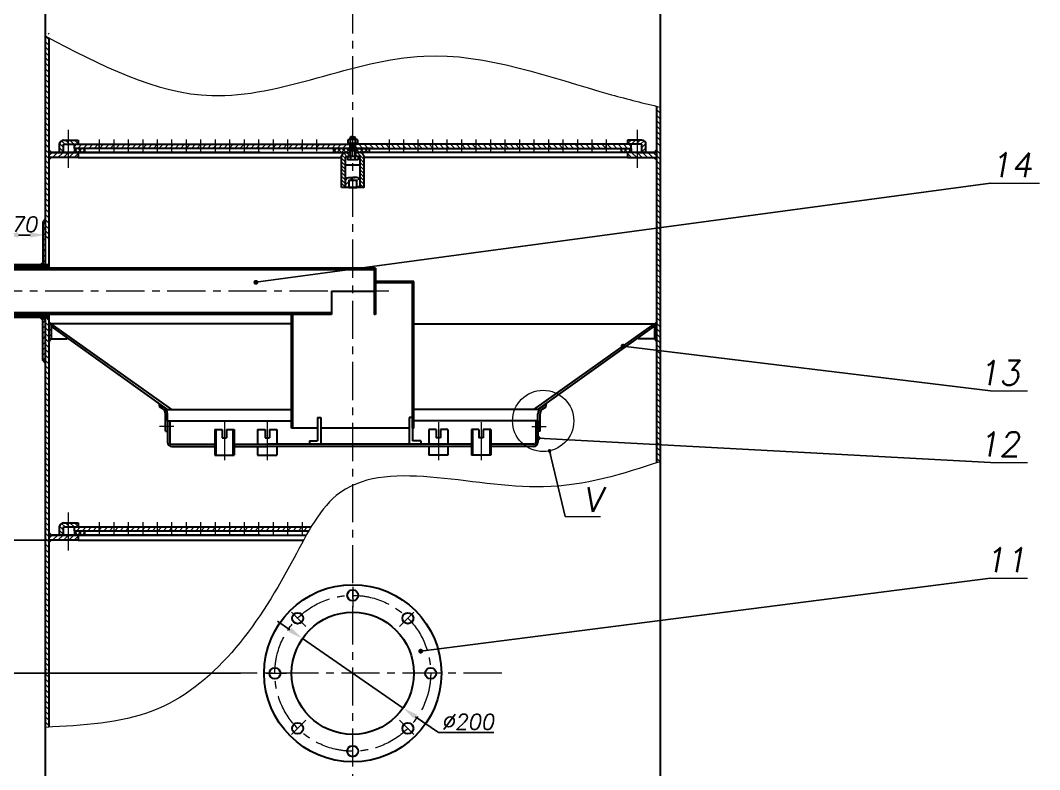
# Model space of a CAD drawing. Header units: inches. Extents: x -9 to 5931, y 0 to 8400.
# Drawn here: x 884 to 2551, y 3880 to 5106 of the extents above; entities that cross this region are included whole.
import ezdxf

# ---------------------------------------------------------------- set-up
doc = ezdxf.new("R2010")
doc.units = ezdxf.units.IN
doc.header["$LTSCALE"] = 50
doc.header["$MEASUREMENT"] = 0
doc.linetypes.add('CENTER', pattern=[2, 1.25, -0.25, 0.25, -0.25])
for name, color, linetype, lineweight in [('Dam', 2, 'Continuous', 30), ('kthuoc', 3, 'Continuous', 13), ('manh', 4, 'Continuous', 13), ('Net manh', 3, 'Continuous', 13), ('Tam', 1, 'CENTER', 13), ('Tam dut', 1, 'CENTER', 13)]:
    doc.layers.add(name, color=color, linetype=linetype, lineweight=lineweight)
doc.styles.add('chu2.5', font='txt.shx', dxfattribs={"oblique": 10, "height": 25})
doc.dimstyles.new('kichthuoc2.5', dxfattribs={"dimtxt": 25, "dimasz": 25, "dimexe": 4, "dimexo": 0, "dimgap": 5, "dimtad": 1, "dimtoh": 1, "dimdec": 0, "dimzin": 0, "dimdsep": 46, "dimtxsty": 'chu2.5', "dimcen": 5, "dimclrd": 256, "dimclre": 256, "dimclrt": 256, "dimadec": 0, "dimazin": 0, "dimtfac": 1, "dimtdec": 0, "dimtmove": 0, "dimatfit": 0, "dimfxl": 0, "dimtolj": 1, "dimtzin": 0, "dimarcsym": 0})
pattern_1 = [(225, (-15381.009, 11891.6755), (4.4194174, -4.4194174), [])]
pattern_2 = [(135, (-15381.009, -2565.664), (4.4194174, 4.4194174), [])]
pattern_3 = [(45, (-19518.5715, -2565.6638), (1.23743687, -1.23743687), [])]
pattern_4 = [(45, (-19618.5715, -2565.6638), (1.23743687, -1.23743687), [])]
pattern_5 = [(135, (-224.556, 1121.178), (-4.419417, -4.419417), [])]
pattern_6 = [(45, (-224.556, -1626.642), (-4.4194174, 4.4194174), [])]

# ---------------------------------------------------------------- blocks, each defined once
blk = doc.blocks.new('*D29')
at = {"layer": 'DEFPOINTS', "color": 0}
for p in [(609.1, 5274), (910.5, 5274), (636.1, 4663)]:
    blk.add_point(p, dxfattribs=at)
at = {"layer": 'Net manh', "lineweight": -2}
for p, q in [((910.5, 5274), (605.1, 5274)), ((609.1, 4688), (609.1, 5249)), ((636.1, 4663), (605.1, 4663))]:
    blk.add_line(p, q, dxfattribs=at)
at = {"layer": 'Net manh'}
for points in [[(604.9, 5249), (613.3, 5249), (609.1, 5274)], [(604.9, 4688), (613.3, 4688), (609.1, 4663)]]:
    blk.add_solid(points, dxfattribs=at)
at = {"layer": 'Net manh', "insert": (591.6, 4968.5), "char_height": 25, "attachment_point": 5, "rotation": 90, "style": 'chu2.5'}
blk.add_mtext('\\A1;600', dxfattribs=at)
blk = doc.blocks.new('*D9')
at = {"layer": 'DEFPOINTS', "color": 0}
for p in [(650.3, 4663), (609.1, 4255.8), (945.4, 4255.8)]:
    blk.add_point(p, dxfattribs=at)
at = {"layer": 'Net manh', "lineweight": -2}
for p, q in [((650.3, 4663), (605.1, 4663)), ((609.1, 4638), (609.1, 4280.8)), ((945.4, 4255.8), (605.1, 4255.8))]:
    blk.add_line(p, q, dxfattribs=at)
at = {"layer": 'Net manh'}
for points in [[(604.9, 4638), (613.3, 4638), (609.1, 4663)], [(604.9, 4280.8), (613.3, 4280.8), (609.1, 4255.8)]]:
    blk.add_solid(points, dxfattribs=at)
at = {"layer": 'Net manh', "insert": (591.6, 4459.4), "char_height": 25, "attachment_point": 5, "rotation": 90, "style": 'chu2.5'}
blk.add_mtext('\\A1;500', dxfattribs=at)
blk = doc.blocks.new('*D6')
at = {"layer": 'DEFPOINTS', "color": 0}
for p in [(912.7, 4702.9), (693.5, 4623.1), (919.9, 4623.1)]:
    blk.add_point(p, dxfattribs=at)
at = {"layer": 'Net manh', "lineweight": -2}
for p, q in [((912.7, 4702.9), (689.5, 4702.9)), ((693.5, 4677.9), (693.5, 4648.1)), ((919.9, 4623.1), (689.5, 4623.1))]:
    blk.add_line(p, q, dxfattribs=at)
at = {"layer": 'Net manh'}
for points in [[(689.3, 4677.9), (697.7, 4677.9), (693.5, 4702.9)], [(689.3, 4648.1), (697.7, 4648.1), (693.5, 4623.1)]]:
    blk.add_solid(points, dxfattribs=at)
at = {"layer": 'Net manh', "insert": (676, 4656), "char_height": 25, "attachment_point": 5, "rotation": 90, "style": 'chu2.5'}
blk.add_mtext('\\A1;%%c80', dxfattribs=at)
blk = doc.blocks.new('*D34')
at = {"layer": 'DEFPOINTS', "color": 0}
for p in [(924.7, 4755.1), (855.6, 4751.2), (924.7, 4740)]:
    blk.add_point(p, dxfattribs=at)
at = {"layer": 'Net manh', "lineweight": -2}
for p, q in [((855.6, 4751.2), (855.6, 4759.1)), ((880.6, 4755.1), (899.7, 4755.1)), ((924.7, 4740), (924.7, 4759.1))]:
    blk.add_line(p, q, dxfattribs=at)
at = {"layer": 'Net manh'}
for points in [[(880.6, 4759.3), (880.6, 4751), (855.6, 4755.1)], [(899.7, 4759.3), (899.7, 4751), (924.7, 4755.1)]]:
    blk.add_solid(points, dxfattribs=at)
at = {"layer": 'Net manh', "insert": (890.1, 4772.6), "char_height": 25, "attachment_point": 5, "style": 'chu2.5'}
blk.add_mtext('\\A1;70', dxfattribs=at)
blk = doc.blocks.new('*D42')
at = {"layer": 'DEFPOINTS', "color": 0}
for p in [(1345.4, 4094.7), (1510, 3981)]:
    blk.add_point(p, dxfattribs=at)
at = {"layer": 'kthuoc', "lineweight": -2}
for p, q in [((1324.8, 4108.9), (1304.3, 4123.1)), ((1345.4, 4094.7), (1510, 3981)), ((1530.5, 3966.8), (1568.1, 3940.9)), ((1568.1, 3940.9), (1658.7, 3940.9))]:
    blk.add_line(p, q, dxfattribs=at)
at = {"layer": 'kthuoc'}
for points in [[(1327.2, 4112.3), (1322.5, 4105.5), (1345.4, 4094.7)], [(1532.9, 3970.3), (1528.2, 3963.4), (1510, 3981)]]:
    blk.add_solid(points, dxfattribs=at)
at = {"layer": 'kthuoc', "insert": (1615.9, 3958.4), "char_height": 25, "attachment_point": 5, "style": 'chu2.5'}
blk.add_mtext('\\A1;∅200', dxfattribs=at)
blk = doc.blocks.new('*D66')
at = {"layer": 'DEFPOINTS', "color": 0}
for p in [(842.1, 4255.8), (609, 4037.9), (1243.8, 4037.9)]:
    blk.add_point(p, dxfattribs=at)
at = {"layer": 'kthuoc', "lineweight": -2}
for p, q in [((842.1, 4255.8), (605, 4255.8)), ((609, 4230.8), (609, 4062.9)), ((1243.8, 4037.9), (605, 4037.9))]:
    blk.add_line(p, q, dxfattribs=at)
at = {"layer": 'kthuoc'}
for points in [[(604.8, 4230.8), (613.2, 4230.8), (609, 4255.8)], [(604.8, 4062.9), (613.2, 4062.9), (609, 4037.9)]]:
    blk.add_solid(points, dxfattribs=at)
at = {"layer": 'kthuoc', "insert": (591.5, 4146.8), "char_height": 25, "attachment_point": 5, "rotation": 90, "style": 'chu2.5'}
blk.add_mtext('\\A1;200', dxfattribs=at)

msp = doc.modelspace()

# ---------------------------------------------------------------- hatches: boundary and pattern name
at = {"layer": 'kthuoc'}
h = msp.add_hatch(dxfattribs=at)
h.set_pattern_fill('ANSI31', color=256, scale=50, angle=90, style=0)
h.set_pattern_definition([(135, (-224.556, 1041.733), (-4.419417, -4.419417), [])])
h.paths.add_polyline_path([(930.7, 5085.2), (924.7, 5085.2), (924.7, 4845.6), (927.8, 4845.6, -0.008109), (930.7, 4847.1)])
h = msp.add_hatch(dxfattribs=at)
h.set_pattern_fill('ANSI31', color=256, scale=50, angle=90, style=0)
h.set_pattern_definition([(135, (-224.556, 250.6386), (-4.4194174, -4.4194174), [])])
edge = h.paths.add_edge_path()
edge.add_spline(control_points=[(1930.7, 4964.4), (1928.7, 4964.9), (1926.7, 4965.3), (1924.7, 4965.8)], knot_values=[1031.561573, 1031.561573, 1031.561573, 1031.561573, 1037.749458, 1037.749458, 1037.749458, 1037.749458], degree=3, periodic=0)
edge.add_line((1924.7, 4965.8), (1924.7, 4897.2))
edge.add_line((1924.7, 4897.2), (1930.7, 4897.2))
edge.add_line((1930.7, 4897.2), (1930.7, 4964.4))
h = msp.add_hatch(dxfattribs=at)
h.set_pattern_fill('ANSI31', color=256, scale=50, angle=90, style=0)
h.set_pattern_definition(pattern_5)
h.paths.add_polyline_path([(930.7, 4925.1), (927.8, 4925.1, 0.009073), (924.7, 4923.3), (924.7, 4752.1, 0.017184), (930.7, 4748.7)])
for points in [[(930.7, 4894.8), (930.7, 4890.3), (935.3, 4890.3)], [(1924.7, 4894.8), (1924.7, 4890.3), (1920, 4890.3)], [(935.1, 4882), (930.7, 4882), (930.7, 4877.9)], [(1920.2, 4882), (1924.7, 4882), (1924.7, 4877.9)], [(920.7, 4776.1), (924.7, 4776.1), (924.7, 4781.7)], [(920.7, 4710.9), (920.7, 4706.1), (915.8, 4706.1)], [(920.7, 4615.1), (920.7, 4620), (915.8, 4620)], [(930.7, 4613.2), (930.7, 4609.8), (934.2, 4609.8)], [(1924.7, 4613.2), (1924.7, 4609.8), (1921.2, 4609.8)], [(934.2, 4585.1), (930.7, 4585.1), (930.7, 4579.6)], [(1924.7, 4585.1), (1924.7, 4579.6), (1921.2, 4585.1)], [(920.7, 4550), (924.7, 4550), (924.7, 4544.4)], [(1110.3, 4479.6), (1114, 4477), (1113.8, 4476.6), (1113.3, 4476.9), (1111.4, 4474)], [(1745.1, 4479.6), (1741.4, 4477), (1741.6, 4476.6), (1742, 4476.9), (1744, 4474)], [(930.7, 4268.6), (930.7, 4264.1), (935.3, 4264.1)], [(935.1, 4255.8), (930.7, 4255.8), (930.7, 4251.7)]]:
    msp.add_hatch(color=256, dxfattribs=at).paths.add_polyline_path(points)
h = msp.add_hatch(dxfattribs=at)
h.set_pattern_fill('ANSI31', color=256, scale=50, angle=90, style=0)
h.set_pattern_definition(pattern_5)
h.paths.add_polyline_path([(1930.7, 4893.5), (1924.7, 4893.5), (1924.7, 4685.4), (1930.7, 4685.4), (1930.7, 4706.1)])
h = msp.add_hatch(dxfattribs=at)
h.set_pattern_fill('ANSI31', color=256, scale=50, style=0)
h.set_pattern_definition(pattern_2)
h.paths.add_polyline_path([(920.7, 4776.1), (924.7, 4776.1), (924.7, 4706.1), (920.7, 4706.1)])
h = msp.add_hatch(dxfattribs=at)
h.set_pattern_fill('ANSI31', color=256, scale=14, style=0)
h.set_pattern_definition([(135, (-2747.6674, -2210.6938), (1.23743687, 1.23743687), [])])
h.paths.add_polyline_path([(927.7, 4706.1), (927.7, 4702.9), (859.8, 4702.9), (859.8, 4706.1)])
h = msp.add_hatch(dxfattribs=at)
h.set_pattern_fill('ANSI31', color=256, scale=50, style=0)
h.set_pattern_definition(pattern_2)
h.paths.add_polyline_path([(920.7, 4710.9), (920.7, 4706.1), (915.8, 4706.1)])
h = msp.add_hatch(dxfattribs=at)
h.set_pattern_fill('ANSI31', color=256, scale=14, angle=90, style=0)
h.set_pattern_definition(pattern_4)
h.paths.add_polyline_path([(848.7, 4698), (848.7, 4700.8), (1078.8, 4700.8), (1078.8, 4698)])
h = msp.add_hatch(dxfattribs=at)
h.set_pattern_fill('ANSI31', color=256, scale=14, angle=90, style=0)
h.set_pattern_definition(pattern_3)
h.paths.add_polyline_path([(1178.8, 4698), (1178.8, 4700.8), (1427.7, 4700.8), (1427.7, 4698)])
h = msp.add_hatch(dxfattribs=at)
h.set_pattern_fill('ANSI31', color=256, scale=14, angle=90, style=0)
h.set_pattern_definition(pattern_3)
h.paths.add_polyline_path([(1462.7, 4663), (1464.8, 4663), (1464.8, 4625.2), (1462.7, 4625.2)])
h.paths.add_polyline_path([(1462.7, 4700.8), (1464.8, 4700.8), (1464.8, 4663), (1462.7, 4663)])
h = msp.add_hatch(dxfattribs=at)
h.set_pattern_fill('ANSI31', color=256, scale=50, angle=90, style=0)
h.set_pattern_definition(pattern_5)
h.paths.add_polyline_path([(1930.7, 4685.4), (1924.7, 4685.4), (1924.7, 4445.8), (1930.7, 4445.8)])
h = msp.add_hatch(dxfattribs=at)
h.set_pattern_fill('ANSI31', color=256, scale=14, angle=90, style=0)
h.set_pattern_definition(pattern_4)
h.paths.add_polyline_path([(848.7, 4628), (848.7, 4625.2), (1078.8, 4625.2), (1078.8, 4628)])
h = msp.add_hatch(dxfattribs=at)
h.set_pattern_fill('ANSI31', color=256, scale=14, style=0)
h.set_pattern_definition([(225, (-2747.6674, 11536.7056), (1.23743687, -1.23743687), [])])
h.paths.add_polyline_path([(927.7, 4620), (927.7, 4623.1), (859.8, 4623.1), (859.8, 4620)])
h = msp.add_hatch(dxfattribs=at)
h.set_pattern_fill('ANSI31', color=256, scale=50, style=0)
h.set_pattern_definition(pattern_1)
h.paths.add_polyline_path([(920.7, 4615.1), (920.7, 4620), (915.8, 4620)])
h = msp.add_hatch(dxfattribs=at)
h.set_pattern_fill('ANSI31', color=256, scale=50, style=0)
h.set_pattern_definition(pattern_1)
h.paths.add_polyline_path([(920.7, 4550), (924.7, 4550), (924.7, 4620), (920.7, 4620)])
h = msp.add_hatch(dxfattribs=at)
h.set_pattern_fill('ANSI31', color=256, scale=50, angle=90, style=0)
h.set_pattern_definition(pattern_5)
h.paths.add_polyline_path([(930.7, 4620), (924.7, 4620), (924.7, 4445.8), (930.7, 4445.8)])
h = msp.add_hatch(dxfattribs=at)
h.set_pattern_fill('ANSI31', color=256, scale=14, angle=90, style=0)
h.set_pattern_definition(pattern_3)
h.paths.add_polyline_path([(1392.7, 4628), (1392.7, 4625.2), (1178.8, 4625.2), (1178.8, 4628)])
h = msp.add_hatch(dxfattribs=at)
h.set_pattern_fill('ANSI31', color=256, scale=50, style=0)
h.set_pattern_definition([(45, (18239.388, 1436.012), (-4.4194174, 4.4194174), [])])
h.paths.add_polyline_path([(934.2, 4609.8), (930.7, 4609.8), (930.7, 4585.1), (934.2, 4585.1)])
h = msp.add_hatch(dxfattribs=at)
h.set_pattern_fill('ANSI31', color=256, scale=50, style=0)
h.set_pattern_definition([(135, (-15384.009, 1436.012), (4.4194174, 4.4194174), [])])
h.paths.add_polyline_path([(1921.2, 4609.8), (1924.7, 4609.8), (1924.7, 4585.1), (1921.2, 4585.1)])
h = msp.add_hatch(dxfattribs=at)
h.set_pattern_fill('ANSI31', color=256, scale=50, angle=90, style=0)
h.set_pattern_definition(pattern_5)
h.paths.add_polyline_path([(930.7, 4445.8), (924.7, 4445.8), (924.7, 4317.5), (930.7, 4317.5)])
h = msp.add_hatch(dxfattribs=at)
h.set_pattern_fill('ANSI31', color=256, scale=50, angle=90, style=0)
h.set_pattern_definition(pattern_5)
edge = h.paths.add_edge_path()
edge.add_line((1930.7, 4450), (1924.7, 4450))
edge.add_line((1924.7, 4450), (1924.7, 4382.2))
edge.add_spline(control_points=[(1924.7, 4382.2), (1926.7, 4382.8), (1928.7, 4383.5), (1930.7, 4384.1)], knot_values=[0, 0, 0, 0, 6.390923, 6.390923, 6.390923, 6.390923], degree=3, periodic=0)
edge.add_line((1930.7, 4384.1), (1930.7, 4450))
h = msp.add_hatch(dxfattribs=at)
h.set_pattern_fill('ANSI31', color=256, scale=50, angle=90, style=0)
h.set_pattern_definition(pattern_5)
h.paths.add_polyline_path([(930.7, 4317.5), (924.7, 4317.5), (924.7, 4043.6), (930.7, 4043.6)])
h = msp.add_hatch(dxfattribs=at)
h.set_pattern_fill('ANSI31', color=256, scale=50, angle=90, style=0)
h.set_pattern_definition(pattern_5)
edge = h.paths.add_edge_path()
edge.add_line((930.7, 4042.4), (924.7, 4042.4))
edge.add_line((924.7, 4042.4), (924.7, 3949.4))
edge.add_spline(control_points=[(924.7, 3949.4), (926.7, 3949.5), (928.7, 3949.6), (930.7, 3949.7)], knot_values=[1170.848442, 1170.848442, 1170.848442, 1170.848442, 1176.6511, 1176.6511, 1176.6511, 1176.6511], degree=3, periodic=0)
edge.add_line((930.7, 3949.7), (930.7, 4042.4))
at = {"layer": 'manh'}
for points in [[(924.7, 4706.1), (921.8, 4706.1), (924.7, 4708.9)], [(920.6, 4620), (924.7, 4620), (924.7, 4615.2)]]:
    msp.add_hatch(color=256, dxfattribs=at).paths.add_polyline_path(points)
at = {"layer": 'Net manh'}
h = msp.add_hatch(dxfattribs=at)
h.set_pattern_fill('ANSI31', color=256, scale=41.666667, style=0)
h.set_pattern_definition([(135, (-25688.1796, 1179.8693), (3.6828478, 3.6828478), [])])
h.paths.add_polyline_path([(954.6, 4910.2), (978.3, 4910.2), (978.3, 4903.6), (954.6, 4903.6), (954.6, 4890.3), (948, 4890.3), (948, 4903.6, -0.414214)])
h = msp.add_hatch(dxfattribs=at)
h.set_pattern_fill('ANSI31', color=256, scale=50, style=0)
h.set_pattern_definition(pattern_6)
edge = h.paths.add_edge_path()
edge.add_line((1427.7, 4903.6), (1261.1, 4903.6))
edge.add_spline(control_points=[(1261.1, 4903.6), (1260.1, 4901.4), (1259.1, 4899.2), (1258.2, 4896.9)], knot_values=[719.779561, 719.779561, 719.779561, 719.779561, 727.189817, 727.189817, 727.189817, 727.189817], degree=3, periodic=0)
edge.add_line((1258.2, 4896.9), (1427.7, 4896.9))
edge.add_line((1427.7, 4896.9), (1427.7, 4903.6))
edge = h.paths.add_edge_path()
edge.add_spline(control_points=[(1258.2, 4896.9), (1259.1, 4899.2), (1260.1, 4901.4), (1261.1, 4903.6)], knot_values=[719.779561, 719.779561, 719.779561, 719.779561, 727.189817, 727.189817, 727.189817, 727.189817], degree=3, periodic=0)
edge.add_line((1261.1, 4903.6), (1012.9, 4903.6))
edge.add_line((1012.9, 4903.6), (1012.9, 4896.9))
edge.add_line((1012.9, 4896.9), (1258.2, 4896.9))
h.paths.add_polyline_path([(1012.9, 4903.6), (988.7, 4903.6), (982.2, 4903.6), (972.2, 4903.6), (972.2, 4896.9), (988.7, 4896.9), (1012.9, 4896.9)])
h = msp.add_hatch(dxfattribs=at)
h.set_pattern_fill('ANSI31', color=256, scale=50, style=0)
h.set_pattern_definition([(135, (3079.935, -1626.642), (4.4194174, 4.4194174), [])])
edge = h.paths.add_edge_path()
edge.add_line((1427.7, 4903.6), (1594.3, 4903.6))
edge.add_spline(control_points=[(1594.3, 4903.6), (1595.3, 4901.4), (1596.3, 4899.2), (1597.2, 4896.9)], knot_values=[719.779561, 719.779561, 719.779561, 719.779561, 727.189817, 727.189817, 727.189817, 727.189817], degree=3, periodic=0)
edge.add_line((1597.2, 4896.9), (1427.7, 4896.9))
edge.add_line((1427.7, 4896.9), (1427.7, 4903.6))
edge = h.paths.add_edge_path()
edge.add_spline(control_points=[(1597.2, 4896.9), (1596.3, 4899.2), (1595.3, 4901.4), (1594.3, 4903.6)], knot_values=[719.779561, 719.779561, 719.779561, 719.779561, 727.189817, 727.189817, 727.189817, 727.189817], degree=3, periodic=0)
edge.add_line((1594.3, 4903.6), (1842.5, 4903.6))
edge.add_line((1842.5, 4903.6), (1842.5, 4896.9))
edge.add_line((1842.5, 4896.9), (1597.2, 4896.9))
h.paths.add_polyline_path([(1842.5, 4903.6), (1866.7, 4903.6), (1873.2, 4903.6), (1883.2, 4903.6), (1883.2, 4896.9), (1866.7, 4896.9), (1842.5, 4896.9)])
h = msp.add_hatch(dxfattribs=at)
h.set_pattern_fill('ANSI31', color=256, scale=41.666667, style=0)
h.set_pattern_definition([(45, (28543.5584, 1179.8693), (-3.6828478, 3.6828478), [])])
h.paths.add_polyline_path([(1900.8, 4910.2), (1877.1, 4910.2), (1877.1, 4903.6), (1900.8, 4903.6), (1900.8, 4890.3), (1907.4, 4890.3), (1907.4, 4903.6, 0.414214)])
h = msp.add_hatch(dxfattribs=at)
h.set_pattern_fill('ANSI31', color=256, scale=50, style=0)
h.set_pattern_definition(pattern_6)
h.paths.add_polyline_path([(962.2, 4890.3), (930.7, 4890.3), (930.7, 4882), (962.2, 4882)])
h.paths.add_polyline_path([(978.3, 4890.3), (962.2, 4890.3), (962.2, 4882), (978.3, 4882)])
h = msp.add_hatch(dxfattribs=at)
h.set_pattern_fill('ANSI37', color=256, scale=41.666667, style=0)
h.set_pattern_definition([(135, (-23292.257, 1141.281), (3.6828478, 3.6828478), []), (45, (-23292.257, 1141.281), (3.6828478, -3.6828478), [])])
h.paths.add_polyline_path([(972.2, 4896.9), (988.7, 4896.9), (988.7, 4890.3), (972.2, 4890.3)])
h = msp.add_hatch(dxfattribs=at)
h.set_pattern_fill('ANSI37', color=256, scale=41.666667, style=0)
h.set_pattern_definition([(45, (26003.1955, 1141.281), (-3.6828478, 3.6828478), []), (135, (26003.1955, 1141.281), (-3.6828478, -3.6828478), [])])
h.paths.add_polyline_path([(1455.1, 4890.3), (1455.1, 4896.9), (1431.3, 4896.9), (1431.3, 4890.3)])
h.paths.add_polyline_path([(1423, 4890.3), (1423, 4896.9), (1422.6, 4896.9), (1396.2, 4896.9), (1396.2, 4890.3)])
h = msp.add_hatch(dxfattribs=at)
h.set_pattern_fill('ANSI31', color=256, scale=33.167496, angle=90, style=0)
h.set_pattern_definition([(135, (-40.3185, 50.6734), (-2.93162, -2.93162), [])])
h.paths.add_polyline_path([(1417.7, 4883.7), (1423, 4883.7), (1423, 4890.3), (1417.7, 4890.3, 0.414214), (1409.1, 4881.7), (1409.1, 4832.6), (1415.7, 4832.6), (1415.7, 4881.7, -0.414214)])
h.paths.add_polyline_path([(1439.6, 4832.6), (1446.3, 4832.6), (1446.3, 4881.7, 0.414214), (1437.6, 4890.3), (1432.4, 4890.3), (1432.4, 4883.7), (1437.6, 4883.7, -0.414214), (1439.6, 4881.7)])
h = msp.add_hatch(dxfattribs=at)
h.set_pattern_fill('ANSI37', color=256, scale=41.666667, style=0)
h.set_pattern_definition([(45, (26147.636, 1141.281), (-3.6828478, 3.6828478), []), (135, (26147.636, 1141.281), (-3.6828478, -3.6828478), [])])
h.paths.add_polyline_path([(1883.2, 4896.9), (1866.7, 4896.9), (1866.7, 4890.3), (1883.2, 4890.3)])
h = msp.add_hatch(dxfattribs=at)
h.set_pattern_fill('ANSI31', color=256, scale=50, style=0)
h.set_pattern_definition([(135, (3079.935, -1626.642), (4.4194174, 4.4194174), [])])
h.paths.add_polyline_path([(1893.2, 4890.3), (1924.7, 4890.3), (1924.7, 4882), (1893.2, 4882)])
h.paths.add_polyline_path([(1877.1, 4890.3), (1893.2, 4890.3), (1893.2, 4882), (1877.1, 4882)])
h = msp.add_hatch(dxfattribs=at)
h.set_pattern_fill('ANSI31', color=256, scale=66.334992, style=0)
h.set_pattern_definition([(45, (-40.3185, 50.6734), (-5.86324, 5.86324), [])])
h.paths.add_polyline_path([(1422.4, 4842.5), (1427.7, 4842.5), (1427.7, 4849.2), (1426.4, 4849.2), (1421.1, 4849.2, 0.414214), (1415.7, 4843.9), (1415.7, 4835.9), (1415.7, 4832.6), (1422.4, 4832.6)])
h.paths.add_polyline_path([(1433, 4842.5), (1433, 4832.6), (1439.6, 4832.6), (1439.6, 4843.9, 0.414214), (1434.3, 4849.2), (1429, 4849.2), (1427.7, 4849.2), (1427.7, 4842.5)])
h = msp.add_hatch(dxfattribs=at)
h.set_pattern_fill('ANSI31', color=256, scale=41.666667, style=0)
h.set_pattern_definition([(135, (-25688.1796, 553.646), (3.6828478, 3.6828478), [])])
h.paths.add_polyline_path([(954.6, 4284), (978.3, 4284), (978.3, 4277.3), (954.6, 4277.3), (954.6, 4264.1), (948, 4264.1), (948, 4277.3, -0.414214)])
h = msp.add_hatch(dxfattribs=at)
h.set_pattern_fill('ANSI31', color=256, scale=50, style=0)
h.set_pattern_definition([(45, (-224.556, 250.6386), (-4.419417, 4.419417), [])])
h.paths.add_polyline_path([(988.7, 4277.3), (982.2, 4277.3), (972.2, 4277.3), (972.2, 4270.7), (988.7, 4270.7), (1012.9, 4270.7), (1012.9, 4277.3)])
h.paths.add_polyline_path([(1036.6, 4270.7), (1036.6, 4277.3), (1012.9, 4277.3), (1012.9, 4270.7)])
h.paths.add_polyline_path([(1060.3, 4270.7), (1060.3, 4277.3), (1036.6, 4277.3), (1036.6, 4270.7)])
h.paths.add_polyline_path([(1084, 4270.7), (1084, 4277.3), (1060.3, 4277.3), (1060.3, 4270.7)])
h.paths.add_polyline_path([(1107.7, 4270.7), (1107.7, 4277.3), (1084, 4277.3), (1084, 4270.7)])
h.paths.add_polyline_path([(1131.4, 4270.7), (1131.4, 4277.3), (1107.7, 4277.3), (1107.7, 4270.7)])
h.paths.add_polyline_path([(1155.1, 4270.7), (1155.1, 4277.3), (1131.4, 4277.3), (1131.4, 4270.7)])
h.paths.add_polyline_path([(1178.8, 4270.7), (1178.8, 4277.3), (1155.1, 4277.3), (1155.1, 4270.7)])
h.paths.add_polyline_path([(1202.5, 4270.7), (1202.5, 4277.3), (1178.8, 4277.3), (1178.8, 4270.7)])
h.paths.add_polyline_path([(1226.2, 4270.7), (1226.2, 4277.3), (1202.5, 4277.3), (1202.5, 4270.7)])
h.paths.add_polyline_path([(1249.9, 4270.7), (1249.9, 4277.3), (1226.2, 4277.3), (1226.2, 4270.7)])
h.paths.add_polyline_path([(1273.6, 4270.7), (1273.6, 4277.3), (1249.9, 4277.3), (1249.9, 4270.7), (1258.2, 4270.7)])
h.paths.add_polyline_path([(1273.6, 4277.3), (1273.6, 4270.7), (1297.3, 4270.7), (1297.3, 4277.3)])
h.paths.add_polyline_path([(1321, 4270.7), (1321, 4277.3), (1297.3, 4277.3), (1297.3, 4270.7)])
h.paths.add_polyline_path([(1344.7, 4270.7), (1344.7, 4277.3), (1321, 4277.3), (1321, 4270.7)])
edge = h.paths.add_edge_path()
edge.add_line((1344.7, 4277.3), (1344.7, 4270.7))
edge.add_line((1344.7, 4270.7), (1355.6, 4270.7))
edge.add_spline(control_points=[(1355.6, 4270.7), (1356.9, 4272.9), (1358.3, 4275.2), (1359.6, 4277.3)], knot_values=[603.829413, 603.829413, 603.829413, 603.829413, 611.319733, 611.319733, 611.319733, 611.319733], degree=3, periodic=0)
edge.add_line((1359.6, 4277.3), (1344.7, 4277.3))
h = msp.add_hatch(dxfattribs=at)
h.set_pattern_fill('ANSI37', color=256, scale=41.666667, style=0)
h.set_pattern_definition([(135, (-23292.257, 515.058), (3.6828478, 3.6828478), []), (45, (-23292.257, 515.058), (3.6828478, -3.6828478), [])])
h.paths.add_polyline_path([(972.2, 4270.7), (988.7, 4270.7), (988.7, 4264.1), (972.2, 4264.1)])
h = msp.add_hatch(dxfattribs=at)
h.set_pattern_fill('ANSI31', color=256, scale=50, style=0)
h.set_pattern_definition([(45, (-224.556, -2252.8653), (-4.4194174, 4.4194174), [])])
h.paths.add_polyline_path([(962.2, 4264.1), (930.7, 4264.1), (930.7, 4255.8), (962.2, 4255.8)])
h.paths.add_polyline_path([(978.3, 4264.1), (962.2, 4264.1), (962.2, 4255.8), (978.3, 4255.8)])

# ---------------------------------------------------------------- linework, layer by layer
at = {"layer": 'Dam'}
for p, q in [((924.7, 5259.7), (924.7, 4706.1)), ((1930.7, 5259.7), (1930.7, 4964.4)), ((930.7, 5077.6), (930.7, 4700.8)), ((1924.7, 4965.8), (1924.7, 4382.2)), ((1930.7, 4964.4), (1930.7, 4706.1)), ((954.6, 4896.9), (954.6, 4903.6)), ((954.6, 4903.6), (982.2, 4903.6)), ((972.2, 4896.9), (972.2, 4903.6)), ((978.3, 4910.2), (978.3, 4903.6)), ((988.7, 4903.6), (1427.7, 4903.6)), ((1419.1, 4905), (1419.1, 4903.6)), ((1436.3, 4905), (1419.1, 4905)), ((1419.7, 4910.9), (1419.7, 4905.7)), ((1433.7, 4911.6), (1421.7, 4911.6)), ((1423.1, 4903.6), (1431.9, 4903.6)), ((1423.5, 4890.3), (1423.5, 4903.6)), ((1424.7, 4915.6), (1423.7, 4914.3)), ((1423.7, 4914.3), (1427.7, 4914.3)), ((1423.7, 4911.6), (1423.7, 4914.3)), ((1423.7, 4910.9), (1423.7, 4905.7)), ((1424.2, 4903.6), (1424.2, 4883.7)), ((1427.7, 4915.6), (1424.7, 4915.6)), ((1424.7, 4915.6), (1424.7, 4911.6)), ((1425.1, 4903.6), (1425.1, 4893.2)), ((1427.7, 4915.6), (1430.7, 4915.6)), ((1431.7, 4914.3), (1427.7, 4914.3)), ((1866.7, 4903.6), (1427.7, 4903.6)), ((1430.2, 4903.6), (1430.2, 4893.2)), ((1430.7, 4915.6), (1430.7, 4911.6)), ((1431.7, 4914.3), (1430.7, 4915.6)), ((1431.1, 4903.6), (1431.1, 4883.7)), ((1458.4, 4903.6), (1431.3, 4903.6)), ((1431.7, 4914.3), (1431.7, 4911.6)), ((1431.7, 4910.9), (1431.7, 4910.9)), ((1431.7, 4910.9), (1431.7, 4905.7)), ((1431.9, 4896.9), (1431.9, 4903.6)), ((1435.5, 4903.6), (1432.2, 4903.6)), ((1435.6, 4910.9), (1435.6, 4905.7)), ((1436.3, 4905), (1436.3, 4903.6)), ((1900.8, 4903.6), (1873.2, 4903.6)), ((1877.1, 4910.2), (1877.1, 4903.6)), ((1883.2, 4896.9), (1883.2, 4903.6)), ((1900.8, 4896.9), (1900.8, 4903.6)), ((964.7, 4890.3), (930.7, 4890.3)), ((1276, 4890.3), (965, 4890.3)), ((988.7, 4896.9), (972.2, 4896.9)), ((972.2, 4896.9), (972.2, 4890.3)), ((988.7, 4896.9), (988.7, 4890.3)), ((1424.2, 4896.9), (988.7, 4896.9)), ((1396.2, 4896.9), (1396.2, 4890.3)), ((1423.1, 4896.9), (1423.5, 4896.9)), ((1423.1, 4890.3), (1423.5, 4890.3)), ((1423.5, 4890.3), (1424.2, 4890.3)), ((1423.5, 4890.3), (1423.5, 4883.7)), ((1423.5, 4890.3), (1423.5, 4890.3)), ((1424.2, 4893.2), (1431.1, 4893.2)), ((1431.1, 4896.9), (1866.7, 4896.9)), ((1431.1, 4890.3), (1431.9, 4890.3)), ((1458.4, 4896.9), (1431.3, 4896.9)), ((1431.9, 4896.9), (1431.9, 4890.3)), ((1431.9, 4890.3), (1431.9, 4883.7)), ((1431.9, 4890.3), (1431.9, 4890.3)), ((1432.3, 4890.3), (1431.9, 4890.3)), ((1455.1, 4890.3), (1455.1, 4896.9)), ((1455.1, 4896.9), (1458.4, 4896.9)), ((1455.1, 4890.3), (1455.1, 4896.9)), ((1458.4, 4890.3), (1455.1, 4890.3)), ((1866.7, 4896.9), (1866.7, 4890.3)), ((1866.7, 4896.9), (1883.2, 4896.9)), ((1883.2, 4896.9), (1883.2, 4890.3)), ((1890.6, 4890.3), (1924.7, 4890.3)), ((1415.7, 4870.2), (1439.6, 4870.2)), ((1436.3, 4883.7), (1419.1, 4883.7)), ((1419.1, 4883.7), (1419.1, 4878.6)), ((1419.1, 4878.6), (1419.1, 4878.2)), ((1436.3, 4878.2), (1419.1, 4878.2)), ((1419.5, 4878.2), (1419.1, 4878.2)), ((1424.2, 4883.7), (1424.2, 4878.2)), ((1431.1, 4883.7), (1431.1, 4878.2)), ((1436.3, 4883.7), (1436.3, 4878.6)), ((1436.3, 4883.7), (1436.3, 4878.2)), ((1436.3, 4878.6), (1436.3, 4878.2)), ((1436.3, 4878.6), (1436.3, 4878.2)), ((1429.8, 4849.2), (1431.1, 4849.2)), ((1415.7, 4832.6), (1409.1, 4832.6)), ((1446.3, 4832.6), (1415.7, 4832.6)), ((920.7, 4776.1), (920.7, 4706.1)), ((924.7, 4776.1), (920.7, 4776.1)), ((930.7, 4706.1), (857.7, 4706.1)), ((930.7, 4702.9), (859.8, 4702.9)), ((930.7, 4706.1), (930.7, 4702.9)), ((930.7, 4706.1), (930.7, 4702.9)), ((1930.7, 4706.1), (1930.7, 3521.8)), ((1464.8, 4700.8), (778.7, 4700.8)), ((1462.7, 4698), (780.8, 4698)), ((1462.7, 4700.8), (1462.7, 4625.2)), ((1464.8, 4700.8), (1464.8, 4625.2)), ((1527.7, 4679.1), (1464.8, 4679.1)), ((1527.7, 4677), (1464.8, 4677)), ((1525.6, 4439.2), (1525.6, 4677)), ((1527.7, 4439.2), (1527.7, 4679.1)), ((1392.7, 4663), (1392.7, 4625.2)), ((1392.7, 4663), (1462.7, 4663)), ((1392.7, 4625.2), (778.7, 4625.2)), ((1392.7, 4628), (780.8, 4628)), ((930.7, 4620), (857.7, 4620)), ((930.7, 4623.1), (859.8, 4623.1)), ((920.7, 4550), (920.7, 4620)), ((924.7, 4623.1), (924.7, 4317.5)), ((930.7, 4625.2), (930.7, 4317.5)), ((1327.7, 4439.2), (1327.7, 4625.2)), ((1329.8, 4439.2), (1329.8, 4625.2)), ((1464.8, 4625.2), (1462.7, 4625.2)), ((934.2, 4609.8), (930.7, 4609.8)), ((934.2, 4609.8), (930.7, 4609.8)), ((1327.7, 4609.8), (930.7, 4609.8)), ((934.2, 4609.8), (934.2, 4585.1)), ((1131.5, 4469.4), (934.2, 4609.8)), ((1124.7, 4469.4), (934.2, 4605.9)), ((1527.7, 4609.8), (1921.2, 4609.8)), ((1723.9, 4469.4), (1921.2, 4609.8)), ((1730.7, 4469.4), (1921.2, 4605.9)), ((1921.2, 4609.8), (1921.2, 4585.1)), ((1921.2, 4609.8), (1924.7, 4609.8)), ((930.7, 4585.1), (960.7, 4585.1)), ((1924.7, 4585.1), (1894.7, 4585.1)), ((924.7, 4550), (920.7, 4550)), ((1113.3, 4476.9), (1111.4, 4474)), ((1116.7, 4470.5), (1111.4, 4474)), ((1118.6, 4473.4), (1113.3, 4476.9)), ((1124.7, 4469.4), (1327.7, 4469.4)), ((1730.7, 4469.4), (1527.7, 4469.4)), ((1736.8, 4473.4), (1742, 4476.9)), ((1738.7, 4470.5), (1744, 4474)), ((1742, 4476.9), (1744, 4474)), ((1121.2, 4434.1), (1121.2, 4462.2)), ((1124.7, 4451.1), (1124.7, 4462.2)), ((1370.1, 4456.5), (1375.7, 4456.5)), ((1370.1, 4456.5), (1370.1, 4418.2)), ((1375.7, 4456.5), (1375.7, 4412.6)), ((1520, 4456.5), (1520, 4412.6)), ((1525.6, 4456.5), (1520, 4456.5)), ((1730.7, 4451.1), (1730.7, 4462.2)), ((1734.2, 4434.1), (1734.2, 4462.2)), ((1124.7, 4451.1), (1327.7, 4451.1)), ((1124.7, 4451.1), (1124.7, 4416.1)), ((1124.7, 4451.1), (1124.7, 4416.1)), ((1128.2, 4451.1), (1128.2, 4416.1)), ((1201.9, 4437.1), (1201.9, 4395.1)), ((1201.9, 4437.1), (1214.2, 4437.1)), ((1203.7, 4437.1), (1203.7, 4395.1)), ((1214.2, 4437.1), (1214.2, 4423.1)), ((1221.2, 4437.1), (1221.2, 4423.1)), ((1221.2, 4437.1), (1233.4, 4437.1)), ((1231.7, 4437.1), (1231.7, 4395.1)), ((1233.4, 4437.1), (1233.4, 4395.1)), ((1271.9, 4437.1), (1271.9, 4412.6)), ((1271.9, 4437.1), (1284.2, 4437.1)), ((1284.2, 4437.1), (1284.2, 4423.1)), ((1291.2, 4437.1), (1291.2, 4423.1)), ((1291.2, 4437.1), (1303.4, 4437.1)), ((1303.4, 4437.1), (1303.4, 4412.6)), ((1370.1, 4439.2), (1327.7, 4439.2)), ((1520, 4439.2), (1375.7, 4439.2)), ((1525.6, 4439.2), (1525.6, 4418.2)), ((1527.7, 4439.2), (1525.6, 4439.2)), ((1730.7, 4451.1), (1527.7, 4451.1)), ((1564.2, 4437.1), (1551.9, 4437.1)), ((1551.9, 4437.1), (1551.9, 4412.6)), ((1564.2, 4437.1), (1564.2, 4423.1)), ((1571.2, 4437.1), (1571.2, 4423.1)), ((1583.4, 4437.1), (1571.2, 4437.1)), ((1583.4, 4437.1), (1583.4, 4412.6)), ((1634.2, 4437.1), (1621.9, 4437.1)), ((1621.9, 4437.1), (1621.9, 4395.1)), ((1623.7, 4437.1), (1623.7, 4395.1)), ((1634.2, 4437.1), (1634.2, 4423.1)), ((1641.2, 4437.1), (1641.2, 4423.1)), ((1653.4, 4437.1), (1641.2, 4437.1)), ((1651.7, 4437.1), (1651.7, 4395.1)), ((1653.4, 4437.1), (1653.4, 4395.1)), ((1727.2, 4451.1), (1727.2, 4416.1)), ((1730.7, 4451.1), (1730.7, 4416.1)), ((1730.7, 4451.1), (1730.7, 4416.1)), ((1121.2, 4434.1), (1124.7, 4434.1)), ((1201.9, 4423.1), (1203.7, 4423.1)), ((1214.2, 4423.1), (1221.2, 4423.1)), ((1214.2, 4423.1), (1221.2, 4423.1)), ((1231.7, 4423.1), (1233.4, 4423.1)), ((1284.2, 4423.1), (1291.2, 4423.1)), ((1284.2, 4423.1), (1291.2, 4423.1)), ((1571.2, 4423.1), (1564.2, 4423.1)), ((1571.2, 4423.1), (1564.2, 4423.1)), ((1623.7, 4423.1), (1621.9, 4423.1)), ((1641.2, 4423.1), (1634.2, 4423.1)), ((1641.2, 4423.1), (1634.2, 4423.1)), ((1653.4, 4423.1), (1651.7, 4423.1)), ((1734.2, 4434.1), (1730.7, 4434.1)), ((1131.7, 4412.6), (1201.9, 4412.6)), ((1131.7, 4409.1), (1201.9, 4409.1)), ((1233.4, 4412.6), (1287.7, 4412.6)), ((1233.4, 4409.1), (1287.7, 4409.1)), ((1271.9, 4409.1), (1271.9, 4395.1)), ((1567.7, 4412.6), (1287.7, 4412.6)), ((1567.7, 4409.1), (1287.7, 4409.1)), ((1303.4, 4409.1), (1303.4, 4395.1)), ((1356.9, 4418.2), (1356.9, 4412.6)), ((1356.9, 4418.2), (1370.1, 4418.2)), ((1538.8, 4418.2), (1525.6, 4418.2)), ((1538.8, 4418.2), (1538.8, 4412.6)), ((1551.9, 4409.1), (1551.9, 4395.1)), ((1621.9, 4412.6), (1567.7, 4412.6)), ((1621.9, 4409.1), (1567.7, 4409.1)), ((1583.4, 4409.1), (1583.4, 4395.1)), ((1723.7, 4412.6), (1653.4, 4412.6)), ((1723.7, 4409.1), (1653.4, 4409.1)), ((1201.9, 4395.1), (1233.4, 4395.1)), ((1271.9, 4395.1), (1303.4, 4395.1)), ((1583.4, 4395.1), (1551.9, 4395.1)), ((1653.4, 4395.1), (1621.9, 4395.1)), ((924.7, 4317.5), (924.7, 3521.8)), ((930.7, 4317.5), (930.7, 3949.7)), ((954.6, 4270.7), (954.6, 4277.3)), ((954.6, 4277.3), (982.2, 4277.3)), ((972.2, 4270.7), (972.2, 4277.3)), ((988.7, 4270.7), (972.2, 4270.7)), ((972.2, 4270.7), (972.2, 4264.1)), ((978.3, 4284), (978.3, 4277.3)), ((988.7, 4277.3), (1359.6, 4277.3)), ((988.7, 4270.7), (988.7, 4264.1)), ((1355.6, 4270.7), (988.7, 4270.7)), ((964.7, 4264.1), (930.7, 4264.1)), ((1276, 4264.1), (965, 4264.1))]:
    msp.add_line(p, q, dxfattribs=at)
at = {"layer": 'Dam', "color": 2}
for p, q in [((930.7, 4890.3), (1423.5, 4890.3)), ((978.3, 4890.3), (978.3, 4882)), ((1924.7, 4890.3), (1431.9, 4890.3)), ((1877.1, 4890.3), (1877.1, 4882)), ((978.3, 4882), (930.7, 4882)), ((978.3, 4882), (1409.1, 4882)), ((1877.1, 4882), (1446.3, 4882)), ((1877.1, 4882), (1924.7, 4882)), ((930.7, 4264.1), (1351.9, 4264.1)), ((978.3, 4255.8), (930.7, 4255.8)), ((978.3, 4264.1), (978.3, 4255.8)), ((978.3, 4255.8), (1347.3, 4255.8))]:
    msp.add_line(p, q, dxfattribs=at)
at = {"layer": 'Dam'}
for points in [[(948, 4890.3), (948, 4903.6, -0.15043), (949.1, 4907.3, -0.15043)], [(1907.4, 4890.3), (1907.4, 4903.6, 0.15043), (1906.2, 4907.3, 0.15043)], [(1409.1, 4832.6), (1409.1, 4881.7, -0.414214), (1417.7, 4890.3), (1423, 4890.3)], [(1446.3, 4832.6), (1446.3, 4881.7, 0.414214), (1437.6, 4890.3), (1432.4, 4890.3)], [(1415.7, 4832.6), (1415.7, 4881.7, -0.414214), (1417.7, 4883.7), (1423, 4883.7)], [(1439.6, 4832.6), (1439.6, 4881.7, 0.414214), (1437.6, 4883.7), (1431.3, 4883.7)], [(1415.7, 4835.9), (1415.7, 4843.9, -0.414214), (1421.1, 4849.2), (1427.7, 4849.2)], [(1439.6, 4835.9), (1439.6, 4843.9, 0.414214), (1434.3, 4849.2), (1427.7, 4849.2)], [(948, 4264.1), (948, 4277.3, -0.15043), (949.1, 4281.1, -0.15043)]]:
    msp.add_lwpolyline(points, format="xyb", dxfattribs=at)
for points in [[(954.6, 4910.2), (978.3, 4910.2)], [(954.6, 4890.3), (954.6, 4903.6)], [(982.2, 4903.6), (988.7, 4903.6)], [(1873.2, 4903.6), (1866.7, 4903.6)], [(1900.8, 4910.2), (1877.1, 4910.2)], [(1900.8, 4890.3), (1900.8, 4903.6)], [(1434.1, 4832.6), (1434.1, 4844.5), (1429.3, 4844.5)], [(954.6, 4284), (978.3, 4284)], [(954.6, 4264.1), (954.6, 4277.3)], [(982.2, 4277.3), (988.7, 4277.3)]]:
    msp.add_lwpolyline(points, dxfattribs=at)
msp.add_lwpolyline([(1421.3, 4832.6), (1434.1, 4832.6), (1434.1, 4844.5), (1421.3, 4844.5)], close=True, dxfattribs=at)
for centre, radius in [((1427.7, 4037.9), 145), ((1427.7, 4165.4), 9), ((1427.7, 4037.9), 100), ((1337.5, 4128), 9), ((1517.8, 4128), 9), ((1300.2, 4037.9), 9), ((1555.2, 4037.9), 9), ((1337.5, 3947.7), 9), ((1517.8, 3947.7), 9), ((1427.7, 3910.4), 9)]:
    msp.add_circle(centre, radius, dxfattribs=at)
for centre, radius, start, end in [((954.6, 4903.6), 6.63, 90, 180), ((1421.7, 4908.6), 3.04, 49.1176, 130.8824), ((1421.7, 4908), 3.04, 229.1176, 310.8824), ((1427.7, 4899.7), 11.9, 90, 109.7203), ((1427.7, 4917), 11.9, 250.5288, 270), ((1427.7, 4899.7), 11.9, 70.2797, 90), ((1427.7, 4917), 11.9, 270, 289.4712), ((1433.7, 4908.6), 3.04, 49.1176, 130.8824), ((1433.7, 4908), 3.04, 229.1176, 310.8824), ((1900.8, 4903.6), 6.63, 0, 90), ((1111.2, 4462.2), 10, 0, 56.633), ((1111.2, 4462.2), 13.5, 0, 56.633), ((1744.2, 4462.2), 13.5, 123.367, 180), ((1744.2, 4462.2), 10, 123.367, 180), ((1131.7, 4416.1), 7, 180, 270), ((1131.7, 4416.1), 3.5, 180, 270), ((1723.7, 4416.1), 3.5, 270, 0), ((1723.7, 4416.1), 7, 270, 0), ((954.6, 4277.3), 6.63, 90, 180)]:
    msp.add_arc(centre, radius, start, end, dxfattribs=at)
at = {"layer": 'kthuoc', "color": 2, "lineweight": 0}
for p, q in [((982.2, 4903.6), (972.2, 4903.6)), ((972.2, 4903.6), (972.2, 4896.9)), ((988.7, 4903.6), (982.2, 4903.6)), ((1012.9, 4903.6), (988.7, 4903.6)), ((1261.1, 4903.6), (1012.9, 4903.6)), ((1842.5, 4903.6), (1866.7, 4903.6)), ((1866.7, 4903.6), (1873.2, 4903.6)), ((1873.2, 4903.6), (1883.2, 4903.6)), ((1883.2, 4903.6), (1883.2, 4896.9)), ((972.2, 4896.9), (988.7, 4896.9)), ((988.7, 4896.9), (1012.9, 4896.9)), ((1012.9, 4896.9), (1258.2, 4896.9)), ((1866.7, 4896.9), (1842.5, 4896.9)), ((1883.2, 4896.9), (1866.7, 4896.9)), ((982.2, 4277.3), (972.2, 4277.3)), ((972.2, 4277.3), (972.2, 4270.7)), ((972.2, 4270.7), (988.7, 4270.7)), ((988.7, 4277.3), (982.2, 4277.3)), ((1012.9, 4277.3), (988.7, 4277.3)), ((988.7, 4270.7), (1012.9, 4270.7)), ((1261.1, 4277.3), (1012.9, 4277.3)), ((1012.9, 4270.7), (1258.2, 4270.7))]:
    msp.add_line(p, q, dxfattribs=at)
at = {"layer": 'kthuoc', "color": 1, "lineweight": 0}
for p, q in [((1012.9, 4903.6), (1012.9, 4896.9)), ((1012.9, 4896.9), (1012.9, 4903.6)), ((1842.5, 4896.9), (1842.5, 4903.6)), ((1842.5, 4903.6), (1842.5, 4896.9)), ((1012.9, 4277.3), (1012.9, 4270.7)), ((1012.9, 4270.7), (1012.9, 4277.3))]:
    msp.add_line(p, q, dxfattribs=at)
at = {"layer": 'kthuoc'}
for p, q in [((930.7, 4894.8), (935.3, 4890.3)), ((1924.7, 4894.8), (1920, 4890.3)), ((935.1, 4882), (930.7, 4877.9)), ((1920.2, 4882), (1924.7, 4877.9)), ((2470.8, 4840.2), (2551.4, 4840.2)), ((920.7, 4776.1), (924.7, 4781.7)), ((920.7, 4710.9), (915.8, 4706.1)), ((920.7, 4615.1), (915.8, 4620)), ((934.2, 4609.8), (930.7, 4613.2)), ((1921.2, 4609.8), (1924.7, 4613.2)), ((934.2, 4585.1), (930.7, 4579.6)), ((1921.2, 4585.1), (1924.7, 4579.6)), ((920.7, 4550), (924.7, 4544.4)), ((2470.8, 4500), (2531.5, 4500)), ((1111.4, 4474), (1110.3, 4479.6)), ((1113.8, 4476.6), (1114, 4477)), ((1741.6, 4476.6), (1741.4, 4477)), ((1744, 4474), (1745.1, 4479.6)), ((2470.8, 4383), (2531.5, 4383)), ((1775.1, 4294.7), (1832.8, 4294.7)), ((930.7, 4268.6), (935.3, 4264.1)), ((935.1, 4255.8), (930.7, 4251.7)), ((2470.8, 4193.7), (2531.5, 4193.7))]:
    msp.add_line(p, q, dxfattribs=at)
msp.add_open_spline([(924.7, 5080.8), (1014.5, 5033.5), (1213.8, 4928.5), (1532, 5097.9), (1776.1, 5002.6), (1904.1, 4970.7), (1930.7, 4964.4)], degree=3, knots=[0, 0, 0, 0, 289.388636, 641.943478, 955.539714, 1037.749458, 1037.749458, 1037.749458, 1037.749458], dxfattribs=at)
msp.add_spline([(1930.7, 4384.1), (1739.6, 4342.9), (1400.6, 4328.6), (1327, 4217.9), (1100.4, 3976.4), (924.7, 3949.4)], degree=3, dxfattribs=at)
at = {"layer": 'manh'}
for p, q in [((924.7, 4708.9), (921.8, 4706.1)), ((920.6, 4620), (924.7, 4615.2))]:
    msp.add_line(p, q, dxfattribs=at)
msp.add_circle((1739.2, 4450.9), 50.1, dxfattribs=at)
at = {"layer": 'Tam'}
for p, q in [((1427.7, 785.1), (1427.7, 7866.2)), ((1486.8, 4663), (763.5, 4663)), ((1134.9, 4442), (1111.4, 4442)), ((1217.7, 4449.1), (1217.7, 4381.4)), ((1287.7, 4449.1), (1287.7, 4381.4)), ((1567.7, 4449.1), (1567.7, 4381.4)), ((1567.7, 4449.1), (1567.7, 4381.4)), ((1637.7, 4449.1), (1637.7, 4381.4)), ((1720.5, 4442), (1743.9, 4442)), ((1427.7, 4179.4), (1427.7, 4146.1)), ((1327.6, 4138), (1351.1, 4114.4)), ((1527.8, 4138), (1504.2, 4114.4)), ((1671.5, 4037.9), (1207.7, 4037.9)), ((1671.5, 4037.9), (1207.7, 4037.9)), ((1286.1, 4037.9), (1319.4, 4037.9)), ((1569.2, 4037.9), (1535.9, 4037.9)), ((1327.6, 3937.8), (1351.1, 3961.3)), ((1527.8, 3937.8), (1504.2, 3961.3)), ((1427.7, 3896.3), (1427.7, 3929.6))]:
    msp.add_line(p, q, dxfattribs=at)
msp.add_circle((1427.7, 4037.9), 127.5, dxfattribs=at)
at = {"layer": 'Tam dut'}
for p, q in [((962.2, 4927.4), (962.2, 4863.4)), ((1893.2, 4927.4), (1893.2, 4863.4)), ((1012.9, 4911.5), (1012.9, 4892.1)), ((1036.6, 4911.5), (1036.6, 4892.1)), ((1060.3, 4911.5), (1060.3, 4892.1)), ((1084, 4911.5), (1084, 4892.1)), ((1107.7, 4911.5), (1107.7, 4892.1)), ((1131.4, 4911.5), (1131.4, 4892.1)), ((1155.1, 4911.5), (1155.1, 4892.1)), ((1178.8, 4911.5), (1178.8, 4892.1)), ((1202.5, 4911.5), (1202.5, 4892.1)), ((1226.2, 4911.5), (1226.2, 4892.1)), ((1249.9, 4911.5), (1249.9, 4892.1)), ((1273.6, 4911.5), (1273.6, 4892.1)), ((1297.3, 4911.5), (1297.3, 4892.1)), ((1321, 4911.5), (1321, 4892.1)), ((1344.7, 4911.5), (1344.7, 4892.1)), ((1368.4, 4911.5), (1368.4, 4892.1)), ((1487, 4911.5), (1487, 4892.1)), ((1510.7, 4911.5), (1510.7, 4892.1)), ((1534.4, 4911.5), (1534.4, 4892.1)), ((1558.1, 4911.5), (1558.1, 4892.1)), ((1581.8, 4911.5), (1581.8, 4892.1)), ((1605.5, 4911.5), (1605.5, 4892.1)), ((1629.2, 4911.5), (1629.2, 4892.1)), ((1652.9, 4911.5), (1652.9, 4892.1)), ((1676.6, 4911.5), (1676.6, 4892.1)), ((1700.3, 4911.5), (1700.3, 4892.1)), ((1724, 4911.5), (1724, 4892.1)), ((1747.7, 4911.5), (1747.7, 4892.1)), ((1771.4, 4911.5), (1771.4, 4892.1)), ((1795.1, 4911.5), (1795.1, 4892.1)), ((1818.8, 4911.5), (1818.8, 4892.1)), ((1842.5, 4911.5), (1842.5, 4892.1)), ((1842.5, 4911.5), (1842.5, 4892.1)), ((962.2, 4301.2), (962.2, 4237.1)), ((1012.9, 4285.3), (1012.9, 4265.8)), ((1036.6, 4285.3), (1036.6, 4265.8)), ((1060.3, 4285.3), (1060.3, 4265.8)), ((1084, 4285.3), (1084, 4265.8)), ((1107.7, 4285.3), (1107.7, 4265.8)), ((1131.4, 4285.3), (1131.4, 4265.8)), ((1155.1, 4285.3), (1155.1, 4265.8)), ((1178.8, 4285.3), (1178.8, 4265.8)), ((1202.5, 4285.3), (1202.5, 4265.8)), ((1226.2, 4285.3), (1226.2, 4265.8)), ((1249.9, 4285.3), (1249.9, 4265.8)), ((1273.6, 4285.3), (1273.6, 4265.8)), ((1297.3, 4285.3), (1297.3, 4265.8)), ((1321, 4285.3), (1321, 4265.8)), ((1344.7, 4285.3), (1344.7, 4265.8))]:
    msp.add_line(p, q, dxfattribs=at)

# ---------------------------------------------------------------- texts
at = {"layer": 'manh', "char_height": 40, "attachment_point": 9, "style": 'chu2.5'}
for s, insert in [('14', (2539, 4849.8)), ('13', (2519.1, 4509.6)), ('12', (2519.1, 4392.7)), ('V', (1835.7, 4302.3)), ('11', (2529.7, 4203.3))]:
    msp.add_mtext(s, dxfattribs=dict(at, insert=insert))

# ---------------------------------------------------------------- dimensions: what is measured, and where the dimension line sits
at = {"layer": 'kthuoc'}
dim = msp.add_linear_dim(base=(609, 4037.9), p1=(842.1, 4255.8), p2=(1243.8, 4037.9), angle=90, text='200', dimstyle='kichthuoc2.5', dxfattribs=at)
dim.commit()
dim.dimension.update_dxf_attribs({"geometry": '*D66', "text_midpoint": (591.5, 4146.8)})
dim = msp.add_diameter_dim_2p(p1=(1345.4, 4094.7), p2=(1510, 3981), dimstyle='kichthuoc2.5', dxfattribs=at)
dim.commit()
dim.dimension.update_dxf_attribs({"geometry": '*D42', "text_midpoint": (1615.9, 3940.9), "dimtype": 163})
at = {"layer": 'Net manh'}
for base, p1, p2, angle, text, picture, middle in [((609.1, 5274), (636.1, 4663), (910.5, 5274), 90, '600', '*D29', (591.6, 4968.5)), ((924.7, 4755.1), (855.6, 4751.2), (924.7, 4740), 180, '70', '*D34', (890.1, 4772.6)), ((609.1, 4255.8), (650.3, 4663), (945.4, 4255.8), 90, '500', '*D9', (591.6, 4459.4))]:
    dim = msp.add_linear_dim(base=base, p1=p1, p2=p2, angle=angle, text=text, dimstyle='kichthuoc2.5', dxfattribs=at)
    dim.commit()
    dim.dimension.update_dxf_attribs({"geometry": picture, "text_midpoint": middle})
dim = msp.add_linear_dim(base=(693.5, 4623.1), p1=(912.7, 4702.9), p2=(919.9, 4623.1), angle=90, text='%%c80', dimstyle='kichthuoc2.5', dxfattribs=at)
dim.commit()
dim.dimension.update_dxf_attribs({"geometry": '*D6', "text_midpoint": (693.5, 4656), "dimtype": 160})

# ---------------------------------------------------------------- leaders
at = {"layer": 'kthuoc'}
for points, override in [([(1269.2, 4677.7), (2470.8, 4840.2)], {"dimasz": 8, "dimtad": 0, "dimldrblk": 'Dot'}), ([(1869.8, 4573.2), (2470.8, 4500)], {"dimasz": 8, "dimtad": 0, "dimldrblk": 'Dot'}), ([(1730.7, 4422.7), (2470.8, 4383)], {"dimasz": 8, "dimtad": 0, "dimldrblk": 'Dot'}), ([(1749.7, 4401.9), (1775.1, 4294.7)], {"dimasz": 6, "dimgap": 5, "dimtad": 0, "dimldrblk": 'Dot'}), ([(1538.9, 4074.1), (2470.8, 4193.7)], {"dimasz": 8, "dimtad": 0, "dimldrblk": 'Dot'})]:
    msp.add_leader(points, dimstyle='kichthuoc2.5', override=override, dxfattribs=at)

doc.saveas('drawing.dxf')
